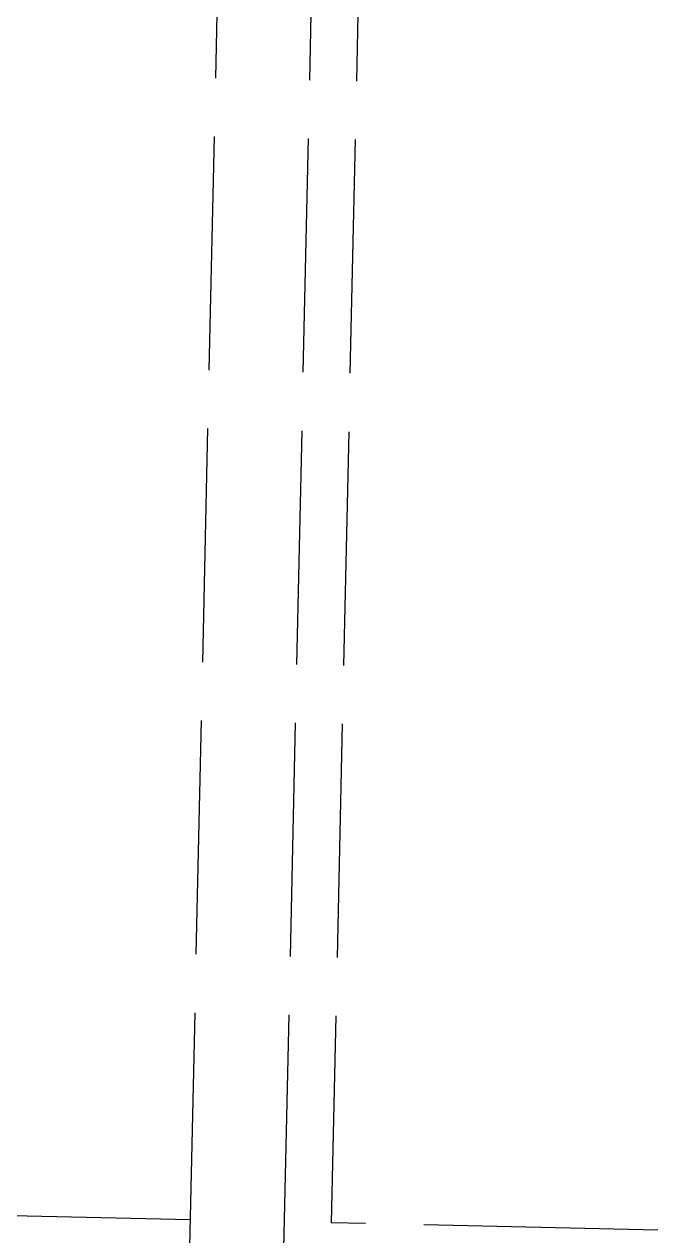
# Model space of a CAD drawing. Extents: x 398383 to 402710, y 6149487 to 6151334.
# Drawn here: x 402552.1 to 402687.5, y 6150418.4 to 6150677.6 of the extents above; entities that cross this region are included whole.
import ezdxf

# ---------------------------------------------------------------- set-up
doc = ezdxf.new("R2010")
doc.units = 0
doc.header["$LTSCALE"] = 5
doc.linetypes.add('foc-UNSURVEYED', pattern=[12.5, 10, -2.5])
doc.layers.add('L-USEC', color=7, linetype='foc-UNSURVEYED')

msp = doc.modelspace()

# ---------------------------------------------------------------- linework, layer by layer
at = {"layer": 'L-USEC'}
for p, q in [((402605.138, 6151215.925), (402587.333, 6150411.777)), ((402625.242, 6151215.472), (402607.437, 6150411.332)), ((402635.294, 6151215.257), (402617.712, 6150421.161)), ((402587.567, 6150421.829), (401780.208, 6150440.009)), ((402687.531, 6150419.616), (402617.712, 6150421.161))]:
    msp.add_line(p, q, dxfattribs=at)

doc.saveas('drawing.dxf')
